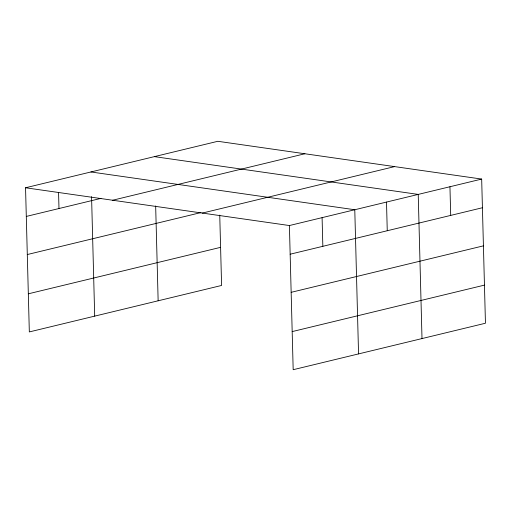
<?xml version="1.0" encoding="UTF-8"?>
<svg xmlns="http://www.w3.org/2000/svg" width="511" height="511" viewBox="0 0 511 511"><rect width="100%" height="100%" fill="white"/><g stroke="black" fill="none" stroke-linecap="round" stroke-linejoin="round"><path stroke-width="0.77" d="M219.749 215.137L221.595 285.457L29.325 331.926L25.55 187.767L217.82 141.292L481.675 179.074L485.45 323.233L293.18 369.709L289.405 225.543L481.675 179.074M26.304 216.428L100.954 198.383M112.624 200.235L304.888 153.76M27.3 254.542L200.995 212.563M202.337 213.074L394.601 166.605M28.329 293.812L220.592 247.343M290.159 254.21L482.429 207.734M291.155 292.324L483.425 245.848M292.183 331.594L484.454 285.119M154.367 156.628L418.228 194.41L422.003 338.569M90.92 171.964L354.781 209.746L358.556 353.906M25.55 187.767L289.405 225.543M449.948 186.739L450.702 215.406M386.501 202.075L387.255 230.742M322.09 217.641L322.843 246.308M155.663 205.939L158.142 300.794M91.565 196.646L94.695 316.124M58.567 192.602L58.989 208.526"/></g></svg>
